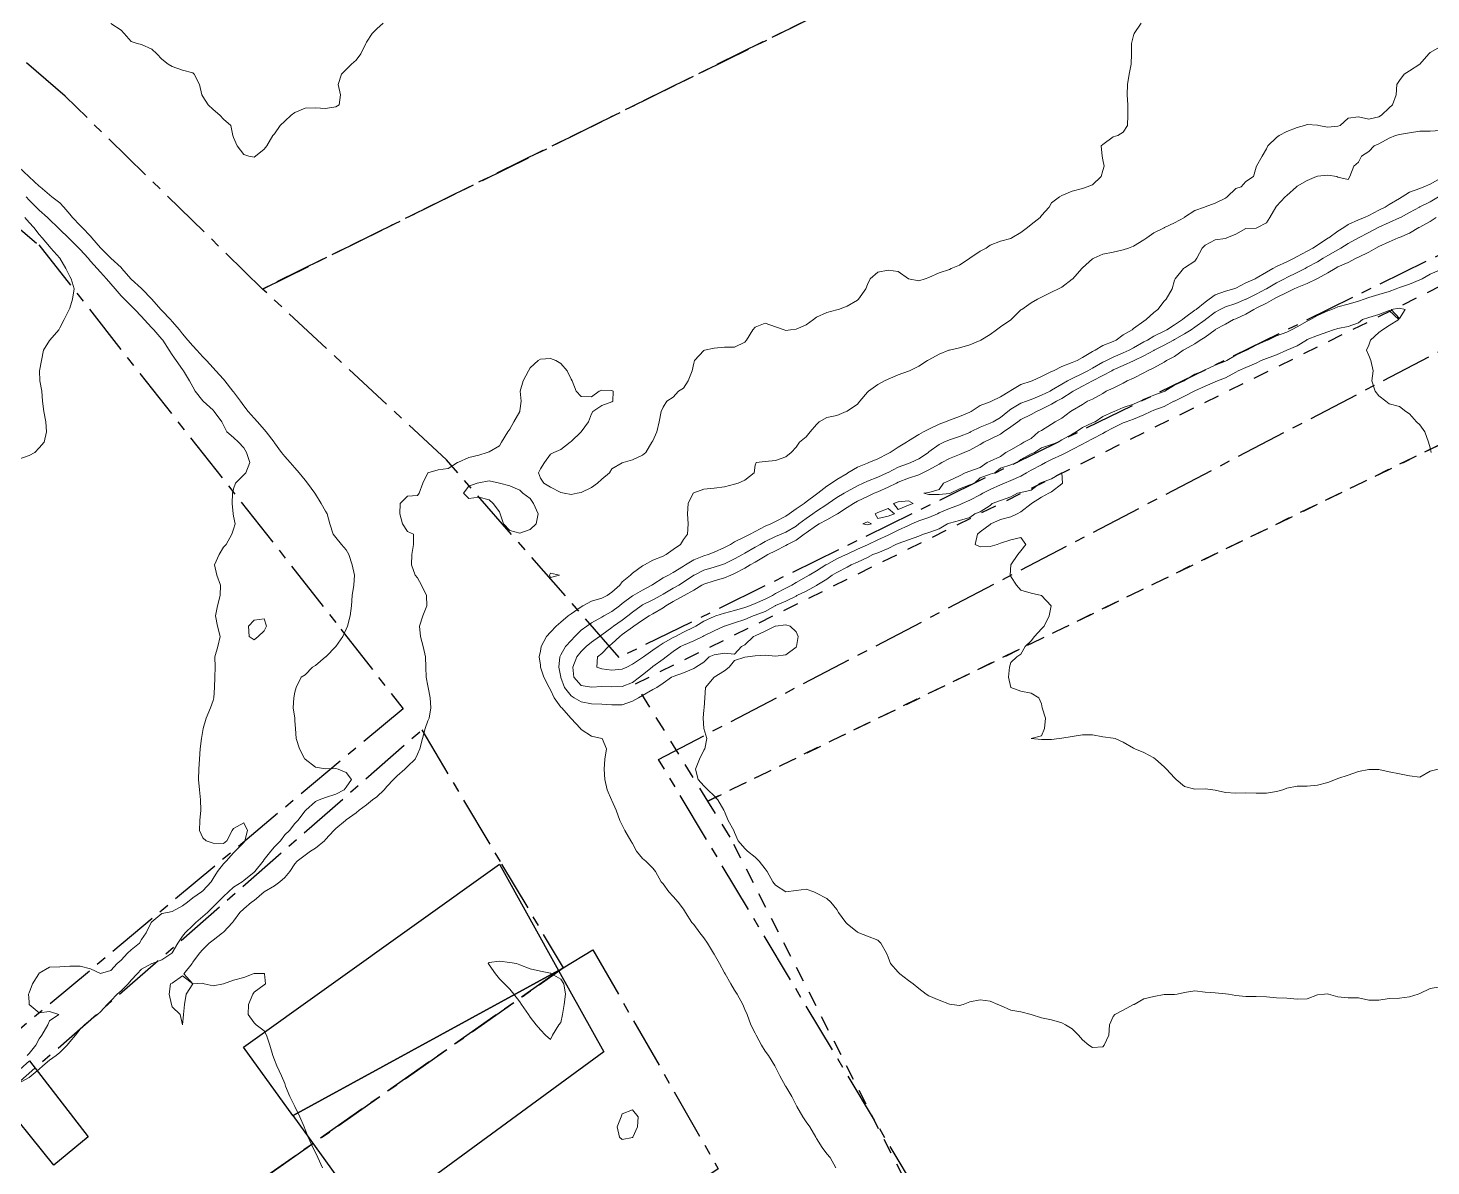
# Model space of a CAD drawing. Header units: centimetres. Extents: x 0 to 642158, y -847 to 649707.
# Drawn here: x 617276.2 to 617344.8, y 620589.3 to 620645 of the extents above; entities that cross this region are included whole.
import ezdxf

# ---------------------------------------------------------------- set-up
doc = ezdxf.new("R2010")
doc.units = ezdxf.units.CM
doc.header["$MEASUREMENT"] = 0
doc.linetypes.add('CENTERX2', pattern=[4, 2.5, -0.5, 0.5, -0.5])
doc.linetypes.add('JIS_02_0.7', pattern=[1.35, 0.75, -0.6])
doc.layers.add('SPW_batiments', color=7, linetype='Continuous')
doc.layers.add('SPW_parcellaire cadastral', color=7, linetype='CENTERX2', lineweight=25, true_color=0xff0542)
doc.layers.add('WAL_parcellaire agricole', color=7, linetype='JIS_02_0.7', lineweight=25)
doc.layers.add('WAL_topographie 0.5', color=253, linetype='Continuous', lineweight=20)

msp = doc.modelspace()

# ---------------------------------------------------------------- linework, layer by layer
at = {"layer": 'SPW_batiments'}
for points in [[(617289.148, 620591.819), (617286.728, 620595.161), (617299.248, 620604.104), (617302.142, 620598.904), (617289.156, 620591.808), (617289.148, 620591.819)], [(617304.352, 620594.932), (617292.949, 620586.568), (617289.156, 620591.808), (617302.142, 620598.904), (617304.352, 620594.932)], [(617279.137, 620590.761), (617277.454, 620589.378), (617274.554, 620592.977), (617276.27, 620594.495), (617279.137, 620590.761)]]:
    msp.add_lwpolyline(points, dxfattribs=at)
at = {"layer": 'SPW_parcellaire cadastral'}
for points in [[(617230.744, 620712.405), (617238.37, 620716.158), (617240.745, 620724.014), (617272.508, 620739.643), (617282.123, 620767.668), (617243.448, 620846.11), (617250.741, 620849.649), (617288.255, 620775.589), (617294.476, 620769.289), (617304.386, 620763.201), (617310.193, 620758.188), (617336.661, 620771.212), (617359.081, 620730.17), (617357.925, 620729.905), (617383.852, 620679.762), (617287.666, 620632.245), (617278.015, 620641.677), (617259.392, 620657.765), (617254.096, 620663.041), (617248.455, 620670.977), (617243.126, 620681.472), (617230.744, 620712.405)], [(617460.602, 620389.063), (617403.797, 620447.392), (617307.032, 620609.235), (617461.462, 620689.988)], [(617394.811, 620658.271), (617305.111, 620614.22), (617296.66, 620623.882), (617287.666, 620632.245), (617383.852, 620679.762), (617393.447, 620660.945), (617394.811, 620658.271)], [(617294.536, 620611.713), (617273.482, 620594.095), (617266.903, 620597.333), (617243.62, 620665.278), (617253.232, 620654.073), (617276.728, 620634.401), (617291.501, 620615.611), (617294.536, 620611.713)], [(617302.369, 620599.03), (617288.086, 620589.011), (617276.963, 620581.317), (617274.657, 620592.475), (617295.455, 620610.679), (617299.356, 620604.115), (617302.369, 620599.03)], [(617302.369, 620599.03), (617303.823, 620599.91), (617309.952, 620589.2), (617280.025, 620569.341), (617276.963, 620581.317), (617288.086, 620589.011), (617302.369, 620599.03)]]:
    msp.add_lwpolyline(points, dxfattribs=at)
at = {"layer": 'WAL_parcellaire agricole'}
for points in [[(617309.438, 620607.195), (617305.901, 620612.93), (617403.769, 620661.316), (617465.14, 620690.573), (617468.944, 620684.892), (617309.438, 620607.195)], [(617433.096, 620366.614), (617410.173, 620419.069), (617401.171, 620440.192), (617383.167, 620474.94), (617355.661, 620521.186), (617334.032, 620558.809), (617324.53, 620577.932), (617310.527, 620605.43), (617309.438, 620607.195), (617468.944, 620684.892)]]:
    msp.add_lwpolyline(points, dxfattribs=at)
at = {"layer": 'WAL_topographie 0.5'}
for points in [[(617280.25, 620645.229), (617280.75, 620644.904), (617280.904, 620644.75), (617281.25, 620644.353), (617281.542, 620644.25), (617281.75, 620644.205), (617282.25, 620643.981), (617282.495, 620643.75), (617282.75, 620643.49), (617283.058, 620643.25), (617283.25, 620643.135), (617283.75, 620642.957), (617284.25, 620642.815), (617284.327, 620642.75), (617284.576, 620642.25), (617284.693, 620641.75), (617284.75, 620641.67), (617285.012, 620641.25), (617285.25, 620641.029), (617285.574, 620640.75), (617285.75, 620640.553), (617286.12, 620640.25), (617286.22, 620639.75), (617286.25, 620639.659), (617286.423, 620639.25), (617286.75, 620638.825), (617287, 620638.75), (617287.25, 620638.69), (617287.318, 620638.75), (617287.75, 620639.078), (617287.878, 620639.25), (617288.17, 620639.75), (617288.25, 620639.842), (617288.522, 620640.25), (617288.75, 620640.463), (617289.074, 620640.75), (617289.25, 620640.878), (617289.75, 620641.091), (617290.25, 620641.111), (617290.75, 620641.073), (617291.25, 620641.159), (617291.41, 620641.25), (617291.481, 620641.75), (617291.361, 620642.25), (617291.519, 620642.75), (617291.75, 620642.981), (617292.009, 620643.25), (617292.25, 620643.436), (617292.479, 620643.75), (617292.712, 620644.25), (617292.75, 620644.315), (617293.026, 620644.75), (617293.25, 620644.97), (617293.561, 620645.25)], [(617330.631, 620645.25), (617330.287, 620644.75), (617330.25, 620644.639), (617330.158, 620644.25), (617330.158, 620643.75), (617330.141, 620643.25), (617330.036, 620642.75), (617329.955, 620642.25), (617329.946, 620641.75), (617329.974, 620641.25), (617329.981, 620640.75), (617329.953, 620640.25), (617329.75, 620639.925), (617329.481, 620639.75), (617329.25, 620639.689), (617328.75, 620639.32), (617328.669, 620639.25), (617328.719, 620638.75), (617328.75, 620638.558), (617328.809, 620638.25), (617328.75, 620638.039), (617328.677, 620637.75), (617328.25, 620637.334), (617327.99, 620637.25), (617327.75, 620637.166), (617327.25, 620637.033), (617326.75, 620636.823), (617326.639, 620636.75), (617326.25, 620636.458), (617326.122, 620636.25), (617325.75, 620635.836), (617325.685, 620635.75), (617325.25, 620635.393), (617325.064, 620635.25), (617324.75, 620635.002), (617324.306, 620634.75), (617324.25, 620634.72), (617323.75, 620634.578), (617323.25, 620634.382), (617323.054, 620634.25), (617322.75, 620634.101), (617322.25, 620633.75), (617322.25, 620633.75), (617321.75, 620633.409), (617321.341, 620633.25), (617321.25, 620633.206), (617320.75, 620633.042), (617320.25, 620632.812), (617320.066, 620632.75), (617319.75, 620632.652), (617319.25, 620632.75), (617319.25, 620632.75), (617318.75, 620633.097), (617318.25, 620633.164), (617317.75, 620633.071), (617317.375, 620632.75), (617317.25, 620632.469), (617317.158, 620632.25), (617316.801, 620631.75), (617316.75, 620631.697), (617316.25, 620631.411), (617315.822, 620631.25), (617315.75, 620631.231), (617315.25, 620631.103), (617314.75, 620630.866), (617314.599, 620630.75), (617314.25, 620630.489), (617313.75, 620630.287), (617313.477, 620630.25), (617313.25, 620630.208), (617313.164, 620630.25), (617312.75, 620630.388), (617312.25, 620630.567), (617311.75, 620630.377), (617311.642, 620630.25), (617311.336, 620629.75), (617311.25, 620629.65), (617310.75, 620629.407), (617310.25, 620629.404), (617309.75, 620629.347), (617309.272, 620629.25), (617309.25, 620629.243), (617308.794, 620628.75), (617308.75, 620628.61), (617308.68, 620628.25), (617308.47, 620627.75), (617308.25, 620627.396), (617308.006, 620627.25), (617307.75, 620626.961), (617307.442, 620626.75), (617307.25, 620626.472), (617307.163, 620626.25), (617307.063, 620625.75), (617306.942, 620625.25), (617306.75, 620624.815), (617306.706, 620624.75), (617306.4, 620624.25), (617306.25, 620624.118), (617305.75, 620623.882), (617305.296, 620623.75), (617305.25, 620623.74), (617304.75, 620623.45), (617304.625, 620623.25), (617304.25, 620622.937), (617304.05, 620622.75), (617303.75, 620622.532), (617303.25, 620622.296), (617303.05, 620622.25), (617302.75, 620622.195), (617302.417, 620622.25), (617302.25, 620622.295), (617301.75, 620622.555), (617301.417, 620622.75), (617301.25, 620622.985), (617301.158, 620623.25), (617301.25, 620623.454), (617301.46, 620623.75), (617301.75, 620624.159), (617301.917, 620624.25), (617302.25, 620624.398), (617302.702, 620624.75), (617302.75, 620624.779), (617303.25, 620625.25), (617303.25, 620625.25), (617303.606, 620625.75), (617303.75, 620626.132), (617303.819, 620626.25), (617304.25, 620626.548), (617304.75, 620626.719), (617304.795, 620626.75), (617304.815, 620627.25), (617304.75, 620627.281), (617304.25, 620627.289), (617304.125, 620627.25), (617303.75, 620626.962), (617303.25, 620626.991), (617303.008, 620627.25), (617302.804, 620627.75), (617302.75, 620627.833), (617302.561, 620628.25), (617302.25, 620628.604), (617302.014, 620628.75), (617301.75, 620628.841), (617301.25, 620628.819), (617301.146, 620628.75), (617300.75, 620628.382), (617300.675, 620628.25), (617300.403, 620627.75), (617300.267, 620627.25), (617300.317, 620626.75), (617300.25, 620626.292), (617300.244, 620626.25), (617299.954, 620625.75), (617299.75, 620625.391), (617299.658, 620625.25), (617299.358, 620624.75), (617299.25, 620624.571), (617298.75, 620624.278), (617298.643, 620624.25), (617298.25, 620624.113), (617297.75, 620624), (617297.25, 620623.781), (617297.197, 620623.75), (617296.75, 620623.467), (617296.25, 620623.395), (617295.75, 620623.25), (617295.75, 620623.25), (617295.5, 620622.75), (617295.329, 620622.25), (617295.25, 620622.143), (617294.75, 620622.107), (617294.393, 620621.75), (617294.386, 620621.25), (617294.515, 620620.75), (617294.75, 620620.386), (617295.05, 620620.25), (617295.044, 620619.75), (617294.97, 620619.25), (617294.954, 620618.75), (617295.135, 620618.25), (617295.25, 620618.113), (617295.44, 620617.75), (617295.691, 620617.25), (617295.697, 620616.75), (617295.5, 620616.25), (617295.333, 620615.75), (617295.384, 620615.25), (617295.519, 620614.75), (617295.63, 620614.25), (617295.647, 620613.75), (617295.671, 620613.25), (617295.75, 620612.837), (617295.769, 620612.75), (617295.868, 620612.25), (617295.897, 620611.75), (617295.808, 620611.25), (617295.75, 620611.114), (617295.614, 620610.75), (617295.481, 620610.25), (617295.365, 620609.75), (617295.25, 620609.495), (617295.137, 620609.25), (617294.75, 620608.881), (617294.621, 620608.75), (617294.25, 620608.429), (617294.076, 620608.25), (617293.75, 620607.906), (617293.612, 620607.75), (617293.25, 620607.403), (617293.039, 620607.25), (617292.75, 620607.016), (617292.388, 620606.75), (617292.25, 620606.614), (617291.75, 620606.273), (617291.715, 620606.25), (617291.25, 620605.858), (617291.148, 620605.75), (617290.75, 620605.307), (617290.69, 620605.25), (617290.25, 620604.888), (617290.014, 620604.75), (617289.75, 620604.55), (617289.354, 620604.25), (617289.25, 620604.121), (617288.994, 620603.75), (617288.75, 620603.456), (617288.517, 620603.25), (617288.25, 620603.045), (617287.75, 620602.75), (617287.75, 620602.75), (617287.25, 620602.326), (617287.121, 620602.25), (617286.75, 620601.915), (617286.562, 620601.75), (617286.25, 620601.325), (617286.192, 620601.25), (617285.75, 620600.786), (617285.703, 620600.75), (617285.25, 620600.39), (617285.05, 620600.25), (617284.75, 620599.93), (617284.588, 620599.75), (617284.25, 620599.308), (617284.224, 620599.25), (617283.817, 620598.75), (617284.25, 620598.25), (617284.75, 620598.281), (617284.812, 620598.25), (617285.25, 620598.155), (617285.75, 620598.25), (617285.75, 620598.25), (617286.25, 620598.434), (617286.75, 620598.559), (617287.214, 620598.75), (617287.25, 620598.762), (617287.75, 620598.763), (617287.77, 620598.75), (617287.803, 620598.25), (617287.75, 620598.204), (617287.25, 620597.85), (617287.185, 620597.75), (617286.975, 620597.25), (617286.964, 620596.75), (617287.25, 620596.35), (617287.361, 620596.25), (617287.75, 620595.959), (617287.859, 620595.75), (617288.021, 620595.25), (617288.17, 620594.75), (617288.25, 620594.528), (617288.369, 620594.25), (617288.6, 620593.75), (617288.75, 620593.375), (617288.796, 620593.25), (617289, 620592.75), (617289.25, 620592.25), (617289.25, 620592.25), (617289.488, 620591.75), (617289.7, 620591.25), (617289.75, 620591.125), (617289.9, 620590.75), (617290.131, 620590.25), (617290.25, 620590), (617290.369, 620589.75), (617290.6, 620589.25)], [(617345.25, 620644.096), (617344.75, 620643.811), (617344.692, 620643.75), (617344.25, 620643.25), (617344.25, 620643.25), (617343.75, 620642.914), (617343.487, 620642.75), (617343.25, 620642.452), (617343.131, 620642.25), (617343.098, 620641.75), (617342.914, 620641.25), (617342.75, 620641.114), (617342.381, 620640.75), (617342.25, 620640.667), (617341.75, 620640.546), (617341.25, 620640.675), (617340.75, 620640.597), (617340.352, 620640.25), (617340.25, 620640.211), (617339.75, 620640.163), (617339.294, 620640.25), (617339.25, 620640.267), (617338.75, 620640.287), (617338.619, 620640.25), (617338.25, 620640.15), (617337.75, 620639.948), (617337.375, 620639.75), (617337.25, 620639.656), (617336.817, 620639.25), (617336.75, 620639.107), (617336.542, 620638.75), (617336.26, 620638.25), (617336.25, 620638.208), (617336.119, 620637.75), (617335.75, 620637.508), (617335.511, 620637.25), (617335.25, 620637.157), (617334.836, 620636.75), (617334.75, 620636.69), (617334.25, 620636.448), (617333.75, 620636.267), (617333.715, 620636.25), (617333.25, 620636.078), (617332.75, 620635.755), (617332.743, 620635.75), (617332.25, 620635.49), (617331.765, 620635.25), (617331.75, 620635.243), (617331.25, 620634.996), (617330.902, 620634.75), (617330.75, 620634.644), (617330.25, 620634.344), (617330.008, 620634.25), (617329.75, 620634.165), (617329.25, 620634.051), (617328.75, 620633.949), (617328.309, 620633.75), (617328.25, 620633.719), (617327.75, 620633.286), (617327.717, 620633.25), (617327.28, 620632.75), (617327.25, 620632.719), (617326.75, 620632.335), (617326.586, 620632.25), (617326.25, 620632.091), (617325.75, 620631.853), (617325.551, 620631.75), (617325.25, 620631.569), (617324.786, 620631.25), (617324.75, 620631.221), (617324.265, 620630.75), (617324.25, 620630.737), (617323.75, 620630.393), (617323.56, 620630.25), (617323.25, 620630.018), (617322.785, 620629.75), (617322.75, 620629.731), (617322.25, 620629.517), (617321.75, 620629.375), (617321.25, 620629.26), (617321.222, 620629.25), (617320.75, 620629.053), (617320.25, 620628.788), (617320.186, 620628.75), (617319.75, 620628.477), (617319.293, 620628.25), (617319.25, 620628.226), (617318.75, 620628.052), (617318.25, 620627.834), (617318.077, 620627.75), (617317.75, 620627.568), (617317.298, 620627.25), (617317.25, 620627.198), (617316.871, 620626.75), (617316.75, 620626.61), (617316.25, 620626.267), (617316.208, 620626.25), (617315.75, 620626.057), (617315.25, 620625.958), (617314.88, 620625.75), (617314.75, 620625.62), (617314.444, 620625.25), (617314.25, 620625.013), (617313.922, 620624.75), (617313.75, 620624.506), (617313.52, 620624.25), (617313.25, 620624.032), (617312.75, 620623.861), (617312.25, 620623.806), (617311.806, 620623.75), (617311.75, 620623.625), (617311.706, 620623.25), (617311.25, 620622.89), (617310.917, 620622.75), (617310.75, 620622.697), (617310.25, 620622.573), (617309.75, 620622.507), (617309.25, 620622.45), (617308.75, 620622.274), (617308.719, 620622.25), (617308.485, 620621.75), (617308.445, 620621.25), (617308.473, 620620.75), (617308.443, 620620.25), (617308.25, 620619.994), (617308.109, 620619.75), (617307.75, 620619.499), (617307.401, 620619.25), (617307.25, 620619.177), (617306.75, 620618.983), (617306.345, 620618.75), (617306.25, 620618.695), (617305.75, 620618.35), (617305.652, 620618.25), (617305.25, 620617.916), (617305.129, 620617.75), (617304.75, 620617.416), (617304.515, 620617.25), (617304.25, 620617.123), (617303.75, 620616.971), (617303.333, 620616.75), (617303.25, 620616.704), (617302.75, 620616.351), (617302.613, 620616.25), (617302.25, 620615.939), (617302.024, 620615.75), (617301.75, 620615.458), (617301.55, 620615.25), (617301.283, 620614.75), (617301.25, 620614.528), (617301.195, 620614.25), (617301.25, 620613.847), (617301.258, 620613.75), (617301.412, 620613.25), (617301.676, 620612.75), (617301.75, 620612.63), (617301.918, 620612.25), (617302.25, 620611.796), (617302.293, 620611.75), (617302.742, 620611.25), (617302.75, 620611.238), (617303.218, 620610.75), (617303.25, 620610.703), (617303.75, 620610.37), (617304.25, 620610.26), (617304.271, 620610.25), (617304.483, 620609.75), (617304.409, 620609.25), (617304.37, 620608.75), (617304.409, 620608.25), (617304.516, 620607.75), (617304.735, 620607.25), (617304.75, 620607.224), (617304.949, 620606.75), (617305.143, 620606.25), (617305.25, 620606.019), (617305.387, 620605.75), (617305.67, 620605.25), (617305.75, 620605.113), (617305.945, 620604.75), (617306.25, 620604.392), (617306.41, 620604.25), (617306.75, 620603.919), (617306.873, 620603.75), (617307.161, 620603.25), (617307.25, 620603.138), (617307.528, 620602.75), (617307.75, 620602.532), (617307.994, 620602.25), (617308.25, 620601.91), (617308.344, 620601.75), (617308.66, 620601.25), (617308.75, 620601.152), (617309.043, 620600.75), (617309.25, 620600.507), (617309.418, 620600.25), (617309.721, 620599.75), (617309.75, 620599.704), (617310.001, 620599.25), (617310.25, 620598.797), (617310.28, 620598.75), (617310.562, 620598.25), (617310.75, 620597.943), (617310.872, 620597.75), (617311.143, 620597.25), (617311.25, 620597.003), (617311.356, 620596.75), (617311.545, 620596.25), (617311.75, 620595.838), (617311.802, 620595.75), (617312.06, 620595.25), (617312.25, 620594.96), (617312.398, 620594.75), (617312.713, 620594.25), (617312.75, 620594.184), (617312.965, 620593.75), (617313.232, 620593.25), (617313.25, 620593.224), (617313.541, 620592.75), (617313.75, 620592.325), (617313.794, 620592.25), (617314.084, 620591.75), (617314.25, 620591.498), (617314.425, 620591.25), (617314.714, 620590.75), (617314.75, 620590.683), (617315.023, 620590.25), (617315.25, 620589.94), (617315.424, 620589.75), (617315.698, 620589.25)], [(617345.25, 620639.998), (617344.75, 620639.965), (617344.25, 620639.964), (617343.75, 620639.884), (617343.25, 620639.81), (617343.06, 620639.75), (617342.75, 620639.622), (617342.25, 620639.352), (617342.017, 620639.25), (617341.75, 620638.968), (617341.393, 620638.75), (617341.25, 620638.444), (617341.031, 620638.25), (617340.835, 620637.75), (617340.75, 620637.602), (617340.25, 620637.717), (617340.191, 620637.75), (617339.75, 620637.819), (617339.25, 620637.764), (617339.207, 620637.75), (617338.75, 620637.552), (617338.25, 620637.275), (617338.217, 620637.25), (617337.75, 620636.812), (617337.67, 620636.75), (617337.25, 620636.294), (617337.205, 620636.25), (617336.912, 620635.75), (617336.75, 620635.483), (617336.315, 620635.25), (617336.25, 620635.214), (617335.75, 620635.201), (617335.25, 620634.926), (617334.818, 620634.75), (617334.75, 620634.723), (617334.25, 620634.652), (617333.75, 620634.386), (617333.614, 620634.25), (617333.343, 620633.75), (617333.25, 620633.615), (617332.75, 620633.288), (617332.69, 620633.25), (617332.283, 620632.75), (617332.25, 620632.682), (617332.14, 620632.25), (617331.844, 620631.75), (617331.75, 620631.65), (617331.436, 620631.25), (617331.25, 620631.091), (617330.868, 620630.75), (617330.75, 620630.677), (617330.25, 620630.31), (617330.179, 620630.25), (617329.75, 620630.007), (617329.398, 620629.75), (617329.25, 620629.685), (617328.75, 620629.489), (617328.376, 620629.25), (617328.25, 620629.187), (617327.75, 620628.894), (617327.496, 620628.75), (617327.25, 620628.647), (617326.75, 620628.456), (617326.333, 620628.25), (617326.25, 620628.21), (617325.75, 620627.964), (617325.291, 620627.75), (617325.25, 620627.735), (617324.75, 620627.572), (617324.25, 620627.286), (617324.201, 620627.25), (617323.75, 620626.97), (617323.316, 620626.75), (617323.25, 620626.718), (617322.75, 620626.549), (617322.31, 620626.25), (617322.25, 620626.218), (617321.75, 620626.005), (617321.25, 620625.835), (617321.063, 620625.75), (617320.75, 620625.629), (617320.25, 620625.391), (617319.985, 620625.25), (617319.75, 620625.122), (617319.25, 620624.816), (617319.158, 620624.75), (617318.75, 620624.515), (617318.357, 620624.25), (617318.25, 620624.195), (617317.75, 620623.94), (617317.317, 620623.75), (617317.25, 620623.726), (617316.75, 620623.528), (617316.292, 620623.25), (617316.25, 620623.225), (617315.75, 620622.921), (617315.493, 620622.75), (617315.25, 620622.603), (617314.81, 620622.25), (617314.75, 620622.206), (617314.25, 620621.826), (617314.144, 620621.75), (617313.75, 620621.491), (617313.417, 620621.25), (617313.25, 620621.14), (617312.75, 620620.866), (617312.517, 620620.75), (617312.25, 620620.635), (617311.75, 620620.38), (617311.507, 620620.25), (617311.25, 620620.125), (617310.75, 620619.878), (617310.542, 620619.75), (617310.25, 620619.601), (617309.75, 620619.364), (617309.459, 620619.25), (617309.25, 620619.187), (617308.75, 620618.989), (617308.351, 620618.75), (617308.25, 620618.689), (617307.75, 620618.376), (617307.51, 620618.25), (617307.25, 620618.116), (617306.75, 620617.785), (617306.701, 620617.75), (617306.25, 620617.505), (617305.788, 620617.25), (617305.75, 620617.229), (617305.25, 620616.854), (617305.117, 620616.75), (617304.75, 620616.469), (617304.347, 620616.25), (617304.25, 620616.191), (617303.75, 620615.911), (617303.519, 620615.75), (617303.25, 620615.551), (617302.941, 620615.25), (617302.75, 620615.057), (617302.478, 620614.75), (617302.25, 620614.351), (617302.204, 620614.25), (617302.156, 620613.75), (617302.244, 620613.25), (617302.25, 620613.235), (617302.429, 620612.75), (617302.75, 620612.339), (617302.903, 620612.25), (617303.25, 620612.052), (617303.75, 620611.958), (617304.25, 620611.93), (617304.75, 620611.902), (617305.25, 620611.909), (617305.75, 620612.075), (617306.048, 620612.25), (617306.25, 620612.367), (617306.75, 620612.647), (617306.944, 620612.75), (617307.25, 620612.967), (617307.666, 620613.25), (617307.75, 620613.291), (617308.25, 620613.469), (617308.75, 620613.684), (617308.845, 620613.75), (617309.25, 620613.988), (617309.508, 620614.25), (617309.75, 620614.342), (617310.25, 620614.431), (617310.75, 620614.389), (617311.092, 620614.75), (617311.25, 620614.83), (617311.674, 620615.25), (617311.75, 620615.283), (617312.25, 620615.505), (617312.731, 620615.75), (617312.75, 620615.757), (617313.25, 620615.819), (617313.467, 620615.75), (617313.75, 620615.467), (617313.858, 620615.25), (617313.771, 620614.75), (617313.75, 620614.726), (617313.25, 620614.342), (617312.75, 620614.291), (617312.25, 620614.335), (617311.75, 620614.307), (617311.375, 620614.25), (617311.25, 620614.227), (617310.75, 620614.067), (617310.485, 620613.75), (617310.25, 620613.57), (617309.75, 620613.25), (617309.75, 620613.25), (617309.318, 620612.75), (617309.292, 620612.25), (617309.265, 620611.75), (617309.25, 620611.65), (617309.203, 620611.25), (617309.25, 620610.75), (617309.25, 620610.75), (617309.393, 620610.25), (617309.286, 620609.75), (617309.25, 620609.687), (617309.038, 620609.25), (617308.843, 620608.75), (617308.969, 620608.25), (617309.25, 620607.943), (617309.431, 620607.75), (617309.75, 620607.45), (617309.935, 620607.25), (617310.222, 620606.75), (617310.25, 620606.692), (617310.433, 620606.25), (617310.707, 620605.75), (617310.75, 620605.662), (617310.927, 620605.25), (617311.25, 620604.88), (617311.38, 620604.75), (617311.75, 620604.45), (617311.95, 620604.25), (617312.25, 620603.88), (617312.336, 620603.75), (617312.621, 620603.25), (617312.75, 620603.081), (617313.25, 620602.762), (617313.75, 620602.827), (617314.25, 620602.885), (617314.618, 620602.75), (617314.75, 620602.689), (617315.25, 620602.422), (617315.45, 620602.25), (617315.75, 620601.893), (617315.831, 620601.75), (617316.192, 620601.25), (617316.25, 620601.182), (617316.75, 620600.775), (617316.821, 620600.75), (617317.25, 620600.592), (617317.75, 620600.391), (617317.903, 620600.25), (617318.179, 620599.75), (617318.25, 620599.558), (617318.368, 620599.25), (617318.75, 620598.817), (617318.819, 620598.75), (617319.25, 620598.412), (617319.472, 620598.25), (617319.75, 620598.029), (617320.115, 620597.75), (617320.25, 620597.662), (617320.75, 620597.457), (617321.25, 620597.267), (617321.375, 620597.25), (617321.75, 620597.19), (617321.917, 620597.25), (617322.25, 620597.381), (617322.75, 620597.474), (617323.25, 620597.399), (617323.617, 620597.25), (617323.75, 620597.196), (617324.25, 620596.958), (617324.75, 620596.889), (617325.25, 620596.75), (617325.25, 620596.75), (617325.75, 620596.59), (617326.25, 620596.486), (617326.75, 620596.347), (617326.931, 620596.25), (617327.25, 620596.045), (617327.556, 620595.75), (617327.75, 620595.511), (617328.069, 620595.25), (617328.25, 620595.132), (617328.75, 620595.172), (617328.818, 620595.25), (617329.039, 620595.75), (617329.074, 620596.25), (617329.25, 620596.65), (617329.344, 620596.75), (617329.75, 620596.96), (617330.25, 620597.236), (617330.281, 620597.25), (617330.75, 620597.518), (617331.25, 620597.641), (617331.75, 620597.724), (617332.25, 620597.727), (617332.393, 620597.75), (617332.75, 620597.828), (617333.25, 620597.906), (617333.75, 620597.838), (617334.25, 620597.816), (617334.75, 620597.771), (617334.893, 620597.75), (617335.25, 620597.69), (617335.75, 620597.632), (617336.25, 620597.632), (617336.75, 620597.616), (617337.25, 620597.576), (617337.75, 620597.556), (617338.25, 620597.511), (617338.75, 620597.513), (617339.25, 620597.72), (617339.583, 620597.75), (617339.75, 620597.758), (617339.788, 620597.75), (617340.25, 620597.617), (617340.75, 620597.575), (617341.25, 620597.566), (617341.75, 620597.461), (617342.25, 620597.447), (617342.75, 620597.54), (617343.25, 620597.557), (617343.75, 620597.61), (617344.171, 620597.75), (617344.25, 620597.787), (617344.75, 620598.02), (617345.25, 620598.107)], [(617275.75, 620638.207), (617276.237, 620637.75), (617276.25, 620637.738), (617276.75, 620637.284), (617276.787, 620637.25), (617277.25, 620636.848), (617277.362, 620636.75), (617277.75, 620636.454), (617277.947, 620636.25), (617278.25, 620635.899), (617278.368, 620635.75), (617278.75, 620635.356), (617278.849, 620635.25), (617279.25, 620634.833), (617279.326, 620634.75), (617279.75, 620634.267), (617279.765, 620634.25), (617280.25, 620633.754), (617280.255, 620633.75), (617280.75, 620633.291), (617280.794, 620633.25), (617281.23, 620632.75), (617281.25, 620632.728), (617281.75, 620632.264), (617281.764, 620632.25), (617282.25, 620631.755), (617282.254, 620631.75), (617282.7, 620631.25), (617282.75, 620631.197), (617283.166, 620630.75), (617283.25, 620630.659), (617283.602, 620630.25), (617283.75, 620630.058), (617284.007, 620629.75), (617284.25, 620629.461), (617284.449, 620629.25), (617284.75, 620628.93), (617284.928, 620628.75), (617285.25, 620628.395), (617285.39, 620628.25), (617285.75, 620627.839), (617285.826, 620627.75), (617286.222, 620627.25), (617286.25, 620627.215), (617286.592, 620626.75), (617286.75, 620626.53), (617286.971, 620626.25), (617287.25, 620625.933), (617287.427, 620625.75), (617287.75, 620625.369), (617287.849, 620625.25), (617288.227, 620624.75), (617288.25, 620624.719), (617288.593, 620624.25), (617288.75, 620624.059), (617289.013, 620623.75), (617289.25, 620623.502), (617289.463, 620623.25), (617289.75, 620622.895), (617289.864, 620622.75), (617290.224, 620622.25), (617290.25, 620622.209), (617290.534, 620621.75), (617290.75, 620621.384), (617290.826, 620621.25), (617290.961, 620620.75), (617291.115, 620620.25), (617291.25, 620620.088), (617291.524, 620619.75), (617291.75, 620619.485), (617291.882, 620619.25), (617292.047, 620618.75), (617292.156, 620618.25), (617292.136, 620617.75), (617292.049, 620617.25), (617292.015, 620616.75), (617291.954, 620616.25), (617291.819, 620615.75), (617291.75, 620615.605), (617291.59, 620615.25), (617291.25, 620614.76), (617291.242, 620614.75), (617290.754, 620614.25), (617290.75, 620614.246), (617290.25, 620613.825), (617290.111, 620613.75), (617289.75, 620613.373), (617289.557, 620613.25), (617289.309, 620612.75), (617289.25, 620612.519), (617289.194, 620612.25), (617289.172, 620611.75), (617289.242, 620611.25), (617289.25, 620611.125), (617289.277, 620610.75), (617289.318, 620610.25), (617289.468, 620609.75), (617289.741, 620609.25), (617289.75, 620609.241), (617290.25, 620608.861), (617290.75, 620608.767), (617291.25, 620608.788), (617291.368, 620608.75), (617291.75, 620608.594), (617292.008, 620608.25), (617291.75, 620607.869), (617291.656, 620607.75), (617291.25, 620607.532), (617290.75, 620607.376), (617290.431, 620607.25), (617290.25, 620607.181), (617289.781, 620606.75), (617289.75, 620606.71), (617289.396, 620606.25), (617289.25, 620606.105), (617288.982, 620605.75), (617288.75, 620605.535), (617288.543, 620605.25), (617288.25, 620604.958), (617288.079, 620604.75), (617287.75, 620604.329), (617287.695, 620604.25), (617287.292, 620603.75), (617287.25, 620603.713), (617286.75, 620603.311), (617286.665, 620603.25), (617286.25, 620602.976), (617286.001, 620602.75), (617285.75, 620602.519), (617285.487, 620602.25), (617285.25, 620602.016), (617284.968, 620601.75), (617284.75, 620601.55), (617284.41, 620601.25), (617284.25, 620601.111), (617283.877, 620600.75), (617283.75, 620600.589), (617283.527, 620600.25), (617283.25, 620599.775), (617283.226, 620599.75), (617282.75, 620599.433), (617282.268, 620599.25), (617282.25, 620599.243), (617281.75, 620598.966), (617281.531, 620598.75), (617281.25, 620598.435), (617281.091, 620598.25), (617280.75, 620597.904), (617280.564, 620597.75), (617280.25, 620597.422), (617280.068, 620597.25), (617279.75, 620596.892), (617279.598, 620596.75), (617279.25, 620596.485), (617278.969, 620596.25), (617278.75, 620596.033), (617278.52, 620595.75), (617278.25, 620595.412), (617278.107, 620595.25), (617277.75, 620594.889), (617277.579, 620594.75), (617277.25, 620594.521), (617276.929, 620594.25), (617276.75, 620594.087), (617276.351, 620593.75), (617276.25, 620593.679), (617275.75, 620593.395)], [(617345.25, 620637.651), (617344.75, 620637.38), (617344.455, 620637.25), (617344.25, 620637.169), (617343.75, 620636.977), (617343.394, 620636.75), (617343.25, 620636.668), (617342.75, 620636.371), (617342.549, 620636.25), (617342.25, 620636.104), (617341.75, 620635.844), (617341.538, 620635.75), (617341.25, 620635.632), (617340.75, 620635.395), (617340.539, 620635.25), (617340.25, 620635.071), (617339.795, 620634.75), (617339.75, 620634.724), (617339.25, 620634.396), (617339.026, 620634.25), (617338.75, 620634.101), (617338.25, 620633.835), (617338.101, 620633.75), (617337.75, 620633.582), (617337.25, 620633.351), (617337.067, 620633.25), (617336.75, 620633.073), (617336.25, 620632.774), (617336.204, 620632.75), (617335.75, 620632.542), (617335.25, 620632.285), (617335.164, 620632.25), (617334.75, 620632.133), (617334.25, 620631.96), (617333.951, 620631.75), (617333.75, 620631.606), (617333.308, 620631.25), (617333.25, 620631.205), (617332.75, 620630.835), (617332.644, 620630.75), (617332.25, 620630.498), (617331.88, 620630.25), (617331.75, 620630.181), (617331.25, 620629.934), (617330.93, 620629.75), (617330.75, 620629.656), (617330.25, 620629.373), (617330.033, 620629.25), (617329.75, 620629.118), (617329.25, 620628.911), (617328.925, 620628.75), (617328.75, 620628.663), (617328.25, 620628.379), (617328.021, 620628.25), (617327.75, 620628.116), (617327.25, 620627.871), (617327.03, 620627.75), (617326.75, 620627.589), (617326.25, 620627.291), (617326.173, 620627.25), (617325.75, 620627.056), (617325.25, 620626.84), (617325.012, 620626.75), (617324.75, 620626.654), (617324.25, 620626.368), (617324.102, 620626.25), (617323.75, 620625.951), (617323.382, 620625.75), (617323.25, 620625.687), (617322.75, 620625.491), (617322.282, 620625.25), (617322.25, 620625.233), (617321.75, 620625.032), (617321.25, 620624.872), (617320.982, 620624.75), (617320.75, 620624.635), (617320.25, 620624.273), (617320.221, 620624.25), (617319.75, 620623.937), (617319.365, 620623.75), (617319.25, 620623.708), (617318.75, 620623.525), (617318.25, 620623.271), (617318.207, 620623.25), (617317.75, 620623.047), (617317.25, 620622.852), (617317.041, 620622.75), (617316.75, 620622.616), (617316.25, 620622.337), (617316.099, 620622.25), (617315.75, 620622.042), (617315.32, 620621.75), (617315.25, 620621.707), (617314.75, 620621.378), (617314.575, 620621.25), (617314.25, 620621.021), (617313.889, 620620.75), (617313.75, 620620.647), (617313.25, 620620.356), (617313.022, 620620.25), (617312.75, 620620.13), (617312.25, 620619.887), (617312.005, 620619.75), (617311.75, 620619.608), (617311.25, 620619.318), (617311.128, 620619.25), (617310.75, 620619.046), (617310.25, 620618.801), (617310.109, 620618.75), (617309.75, 620618.638), (617309.25, 620618.488), (617308.772, 620618.25), (617308.75, 620618.239), (617308.25, 620617.904), (617308.015, 620617.75), (617307.75, 620617.602), (617307.25, 620617.32), (617307.138, 620617.25), (617306.75, 620617.04), (617306.25, 620616.788), (617306.187, 620616.75), (617305.75, 620616.436), (617305.525, 620616.25), (617305.25, 620616.052), (617304.833, 620615.75), (617304.75, 620615.688), (617304.25, 620615.324), (617304.147, 620615.25), (617303.75, 620614.967), (617303.489, 620614.75), (617303.25, 620614.504), (617303.041, 620614.25), (617302.846, 620613.75), (617302.885, 620613.25), (617303.25, 620612.841), (617303.75, 620612.77), (617304.25, 620612.792), (617304.75, 620612.788), (617305.25, 620612.801), (617305.75, 620612.993), (617306.09, 620613.25), (617306.25, 620613.371), (617306.712, 620613.75), (617306.75, 620613.778), (617307.25, 620614.134), (617307.4, 620614.25), (617307.75, 620614.512), (617308.102, 620614.75), (617308.25, 620614.827), (617308.75, 620615.039), (617309.189, 620615.25), (617309.25, 620615.279), (617309.75, 620615.52), (617310.234, 620615.75), (617310.25, 620615.756), (617310.75, 620615.912), (617311.25, 620616.083), (617311.652, 620616.25), (617311.75, 620616.284), (617312.25, 620616.476), (617312.732, 620616.75), (617312.75, 620616.759), (617313.25, 620616.979), (617313.75, 620617.226), (617313.794, 620617.25), (617314.25, 620617.457), (617314.75, 620617.74), (617314.765, 620617.75), (617315.25, 620618.056), (617315.524, 620618.25), (617315.75, 620618.384), (617316.25, 620618.638), (617316.451, 620618.75), (617316.75, 620618.88), (617317.25, 620619.111), (617317.513, 620619.25), (617317.75, 620619.344), (617318.25, 620619.553), (617318.629, 620619.75), (617318.75, 620619.799), (617319.25, 620619.977), (617319.75, 620620.158), (617319.984, 620620.25), (617320.25, 620620.327), (617320.75, 620620.511), (617321.153, 620620.75), (617321.25, 620620.791), (617321.75, 620620.917), (617322.25, 620621.064), (617322.492, 620621.25), (617322.75, 620621.351), (617323.25, 620621.662), (617323.335, 620621.75), (617323.75, 620621.896), (617324.25, 620622.076), (617324.587, 620622.25), (617324.75, 620622.289), (617325.25, 620622.399), (617325.689, 620622.75), (617325.75, 620622.775), (617326.25, 620622.955), (617326.75, 620623.25), (617326.75, 620623.25), (617326.75, 620623.25), (617326.778, 620622.75), (617326.75, 620622.713), (617326.25, 620622.329), (617326.109, 620622.25), (617325.75, 620622.061), (617325.261, 620621.75), (617325.25, 620621.741), (617324.75, 620621.35), (617324.568, 620621.25), (617324.25, 620621.093), (617323.75, 620620.968), (617323.269, 620620.75), (617323.25, 620620.732), (617322.75, 620620.36), (617322.63, 620620.25), (617322.508, 620619.75), (617322.75, 620619.64), (617323.25, 620619.642), (617323.583, 620619.75), (617323.75, 620619.804), (617324.25, 620619.969), (617324.75, 620620.083), (617324.992, 620619.75), (617324.75, 620619.442), (617324.598, 620619.25), (617324.25, 620618.75), (617324.25, 620618.75), (617324.225, 620618.25), (617324.25, 620618.179), (617324.536, 620617.75), (617324.75, 620617.513), (617325.25, 620617.369), (617325.75, 620617.25), (617325.75, 620617.25), (617326.226, 620616.75), (617326.125, 620616.25), (617325.879, 620615.75), (617325.75, 620615.621), (617325.412, 620615.25), (617325.25, 620615.038), (617324.962, 620614.75), (617324.75, 620614.383), (617324.55, 620614.25), (617324.25, 620613.977), (617324.182, 620613.75), (617324.139, 620613.25), (617324.25, 620612.75), (617324.25, 620612.75), (617324.75, 620612.57), (617325.25, 620612.475), (617325.625, 620612.25), (617325.75, 620611.95), (617325.792, 620611.75), (617325.945, 620611.25), (617325.906, 620610.75), (617325.75, 620610.393), (617325.25, 620610.25), (617325.75, 620610.206), (617326.25, 620610.214), (617326.625, 620610.25), (617326.75, 620610.266), (617327.25, 620610.354), (617327.75, 620610.437), (617328.25, 620610.434), (617328.75, 620610.333), (617329.25, 620610.275), (617329.35, 620610.25), (617329.75, 620610.083), (617330.25, 620609.788), (617330.309, 620609.75), (617330.75, 620609.567), (617331.25, 620609.307), (617331.333, 620609.25), (617331.75, 620608.865), (617331.865, 620608.75), (617332.25, 620608.333), (617332.333, 620608.25), (617332.75, 620607.905), (617333.25, 620607.781), (617333.75, 620607.788), (617334.125, 620607.75), (617334.25, 620607.736), (617334.75, 620607.614), (617335.25, 620607.576), (617335.75, 620607.594), (617336.25, 620607.583), (617336.75, 620607.583), (617337.25, 620607.657), (617337.558, 620607.75), (617337.75, 620607.818), (617338.25, 620607.917), (617338.75, 620607.93), (617339.25, 620607.971), (617339.75, 620608.103), (617340.125, 620608.25), (617340.25, 620608.306), (617340.75, 620608.468), (617341.25, 620608.637), (617341.75, 620608.732), (617342.25, 620608.733), (617342.75, 620608.621), (617343.25, 620608.521), (617343.75, 620608.423), (617344.25, 620608.368), (617344.75, 620608.655), (617345.15, 620608.75)], [(617276.11, 620636.75), (617276.25, 620636.598), (617276.597, 620636.25), (617276.75, 620636.095), (617277.148, 620635.75), (617277.25, 620635.65), (617277.664, 620635.25), (617277.75, 620635.164), (617278.186, 620634.75), (617278.25, 620634.688), (617278.68, 620634.25), (617278.75, 620634.174), (617279.133, 620633.75), (617279.25, 620633.614), (617279.58, 620633.25), (617279.75, 620633.061), (617280.031, 620632.75), (617280.25, 620632.503), (617280.462, 620632.25), (617280.75, 620631.915), (617280.915, 620631.75), (617281.25, 620631.414), (617281.424, 620631.25), (617281.75, 620630.893), (617281.876, 620630.75), (617282.25, 620630.343), (617282.344, 620630.25), (617282.75, 620629.796), (617282.787, 620629.75), (617283.105, 620629.25), (617283.25, 620629.029), (617283.438, 620628.75), (617283.75, 620628.306), (617283.794, 620628.25), (617284.088, 620627.75), (617284.25, 620627.466), (617284.379, 620627.25), (617284.75, 620626.769), (617284.765, 620626.75), (617285.25, 620626.31), (617285.306, 620626.25), (617285.68, 620625.75), (617285.75, 620625.589), (617285.928, 620625.25), (617286.25, 620624.98), (617286.484, 620624.75), (617286.75, 620624.471), (617286.883, 620624.25), (617287.047, 620623.75), (617286.848, 620623.25), (617286.75, 620623.16), (617286.346, 620622.75), (617286.25, 620622.467), (617286.192, 620622.25), (617286.175, 620621.75), (617286.236, 620621.25), (617286.25, 620621.125), (617286.329, 620620.75), (617286.25, 620620.5), (617286.159, 620620.25), (617285.888, 620619.75), (617285.75, 620619.617), (617285.538, 620619.25), (617285.325, 620618.75), (617285.439, 620618.25), (617285.61, 620617.75), (617285.599, 620617.25), (617285.463, 620616.75), (617285.365, 620616.25), (617285.458, 620615.75), (617285.597, 620615.25), (617285.483, 620614.75), (617285.333, 620614.25), (617285.35, 620613.75), (617285.34, 620613.25), (617285.323, 620612.75), (617285.286, 620612.25), (617285.25, 620612.11), (617285.12, 620611.75), (617284.903, 620611.25), (617284.768, 620610.75), (617284.75, 620610.645), (617284.682, 620610.25), (617284.624, 620609.75), (617284.589, 620609.25), (617284.548, 620608.75), (617284.536, 620608.25), (617284.583, 620607.75), (617284.641, 620607.25), (617284.652, 620606.75), (617284.595, 620606.25), (617284.583, 620605.75), (617284.75, 620605.39), (617284.902, 620605.25), (617285.25, 620605.136), (617285.75, 620605.118), (617285.925, 620605.25), (617286.186, 620605.75), (617286.25, 620605.845), (617286.75, 620606.131), (617286.927, 620605.75), (617286.803, 620605.25), (617286.75, 620605.166), (617286.326, 620604.75), (617286.25, 620604.656), (617285.894, 620604.25), (617285.75, 620604.123), (617285.467, 620603.75), (617285.25, 620603.404), (617285.148, 620603.25), (617284.75, 620602.796), (617284.68, 620602.75), (617284.25, 620602.459), (617284.003, 620602.25), (617283.75, 620602.066), (617283.25, 620601.79), (617283.016, 620601.75), (617282.75, 620601.693), (617282.25, 620601.29), (617282.229, 620601.25), (617281.973, 620600.75), (617281.75, 620600.423), (617281.644, 620600.25), (617281.25, 620599.913), (617281.068, 620599.75), (617280.75, 620599.419), (617280.566, 620599.25), (617280.25, 620598.901), (617279.75, 620598.764), (617279.25, 620598.991), (617278.75, 620599.126), (617278.25, 620599.116), (617277.75, 620599.085), (617277.25, 620599.065), (617276.75, 620598.781), (617276.729, 620598.75), (617276.417, 620598.25), (617276.25, 620597.818), (617276.23, 620597.75), (617276.25, 620597.375), (617276.26, 620597.25), (617276.75, 620596.836), (617277.25, 620596.897), (617277.7, 620596.75), (617277.25, 620596.44), (617277.161, 620596.25), (617276.873, 620595.75), (617276.75, 620595.555), (617276.582, 620595.25), (617276.25, 620594.848), (617276.157, 620594.75)], [(617345.161, 620636.75), (617344.75, 620636.517), (617344.25, 620636.261), (617344.229, 620636.25), (617343.75, 620635.991), (617343.3, 620635.75), (617343.25, 620635.724), (617342.75, 620635.494), (617342.25, 620635.267), (617342.218, 620635.25), (617341.75, 620635.003), (617341.252, 620634.75), (617341.25, 620634.749), (617340.75, 620634.464), (617340.396, 620634.25), (617340.25, 620634.164), (617339.75, 620633.881), (617339.532, 620633.75), (617339.25, 620633.582), (617338.75, 620633.308), (617338.643, 620633.25), (617338.25, 620633.05), (617337.75, 620632.808), (617337.638, 620632.75), (617337.25, 620632.55), (617336.75, 620632.255), (617336.742, 620632.25), (617336.25, 620631.998), (617335.766, 620631.75), (617335.75, 620631.742), (617335.25, 620631.542), (617334.75, 620631.38), (617334.489, 620631.25), (617334.25, 620631.112), (617333.773, 620630.75), (617333.75, 620630.734), (617333.25, 620630.376), (617333.066, 620630.25), (617332.75, 620630.057), (617332.25, 620629.77), (617332.214, 620629.75), (617331.75, 620629.49), (617331.267, 620629.25), (617331.25, 620629.241), (617330.75, 620628.971), (617330.289, 620628.75), (617330.25, 620628.731), (617329.75, 620628.5), (617329.25, 620628.283), (617329.186, 620628.25), (617328.75, 620628.008), (617328.25, 620627.755), (617328.239, 620627.75), (617327.75, 620627.495), (617327.305, 620627.25), (617327.25, 620627.215), (617326.75, 620626.894), (617326.481, 620626.75), (617326.25, 620626.616), (617325.75, 620626.363), (617325.516, 620626.25), (617325.25, 620626.099), (617324.75, 620625.865), (617324.588, 620625.75), (617324.25, 620625.505), (617323.9, 620625.25), (617323.75, 620625.147), (617323.25, 620624.9), (617322.938, 620624.75), (617322.75, 620624.644), (617322.25, 620624.367), (617321.967, 620624.25), (617321.75, 620624.154), (617321.25, 620623.95), (617320.886, 620623.75), (617320.75, 620623.679), (617320.25, 620623.392), (617319.952, 620623.25), (617319.75, 620623.16), (617319.25, 620622.987), (617318.75, 620622.79), (617318.666, 620622.75), (617318.25, 620622.552), (617317.75, 620622.326), (617317.569, 620622.25), (617317.25, 620622.101), (617316.75, 620621.858), (617316.559, 620621.75), (617316.25, 620621.553), (617315.778, 620621.25), (617315.75, 620621.231), (617315.25, 620620.957), (617314.889, 620620.75), (617314.75, 620620.668), (617314.25, 620620.32), (617314.156, 620620.25), (617313.75, 620619.959), (617313.334, 620619.75), (617313.25, 620619.701), (617312.75, 620619.435), (617312.377, 620619.25), (617312.25, 620619.176), (617311.75, 620618.886), (617311.515, 620618.75), (617311.25, 620618.59), (617310.75, 620618.324), (617310.57, 620618.25), (617310.25, 620618.116), (617309.75, 620617.974), (617309.25, 620617.806), (617309.142, 620617.75), (617308.75, 620617.518), (617308.274, 620617.25), (617308.25, 620617.236), (617307.75, 620616.965), (617307.38, 620616.75), (617307.25, 620616.65), (617306.75, 620616.358), (617306.566, 620616.25), (617306.25, 620616.037), (617305.822, 620615.75), (617305.75, 620615.698), (617305.25, 620615.337), (617305.133, 620615.25), (617304.75, 620614.883), (617304.576, 620614.75), (617304.25, 620614.418), (617304.05, 620614.25), (617304.011, 620613.75), (617304.25, 620613.66), (617304.75, 620613.603), (617305.25, 620613.647), (617305.481, 620613.75), (617305.75, 620613.89), (617306.25, 620614.216), (617306.297, 620614.25), (617306.75, 620614.569), (617307.004, 620614.75), (617307.25, 620614.919), (617307.75, 620615.198), (617307.854, 620615.25), (617308.25, 620615.457), (617308.75, 620615.695), (617308.858, 620615.75), (617309.25, 620615.993), (617309.75, 620616.222), (617309.83, 620616.25), (617310.25, 620616.391), (617310.75, 620616.514), (617311.25, 620616.668), (617311.484, 620616.75), (617311.75, 620616.855), (617312.25, 620617.069), (617312.593, 620617.25), (617312.75, 620617.349), (617313.25, 620617.606), (617313.538, 620617.75), (617313.75, 620617.881), (617314.25, 620618.164), (617314.401, 620618.25), (617314.75, 620618.466), (617315.215, 620618.75), (617315.25, 620618.772), (617315.75, 620619.046), (617316.204, 620619.25), (617316.25, 620619.274), (617316.75, 620619.518), (617317.25, 620619.737), (617317.278, 620619.75), (617317.75, 620619.982), (617318.25, 620620.206), (617318.347, 620620.25), (617318.75, 620620.451), (617319.25, 620620.683), (617319.413, 620620.75), (617319.75, 620620.899), (617320.25, 620621.075), (617320.662, 620621.25), (617320.75, 620621.289), (617321.25, 620621.511), (617321.75, 620621.688), (617321.881, 620621.75), (617322.25, 620621.918), (617322.75, 620622.174), (617322.883, 620622.25), (617323.25, 620622.443), (617323.75, 620622.664), (617323.947, 620622.75), (617324.25, 620622.882), (617324.75, 620623.096), (617325.022, 620623.25), (617325.25, 620623.384), (617325.75, 620623.647), (617325.948, 620623.75), (617326.25, 620623.898), (617326.75, 620624.132), (617326.973, 620624.25), (617327.25, 620624.395), (617327.75, 620624.647), (617327.938, 620624.75), (617328.25, 620624.909), (617328.75, 620625.17), (617328.883, 620625.25), (617329.25, 620625.452), (617329.75, 620625.69), (617329.892, 620625.75), (617330.25, 620625.875), (617330.75, 620626.085), (617331.096, 620626.25), (617331.25, 620626.314), (617331.75, 620626.5), (617332.226, 620626.75), (617332.25, 620626.762), (617332.75, 620626.995), (617333.219, 620627.25), (617333.25, 620627.266), (617333.75, 620627.488), (617334.25, 620627.698), (617334.358, 620627.75), (617334.75, 620627.907), (617335.25, 620628.178), (617335.376, 620628.25), (617335.75, 620628.411), (617336.25, 620628.625), (617336.496, 620628.75), (617336.75, 620628.853), (617337.25, 620629.03), (617337.744, 620629.25), (617337.75, 620629.252), (617338.25, 620629.457), (617338.707, 620629.75), (617338.75, 620629.772), (617339.25, 620629.968), (617339.75, 620630.154), (617340.024, 620630.25), (617340.25, 620630.31), (617340.75, 620630.405), (617341.25, 620630.582), (617341.452, 620630.75), (617341.75, 620630.855), (617342.25, 620630.991), (617342.75, 620631.187), (617343.217, 620630.75), (617342.75, 620630.462), (617342.42, 620630.25), (617342.25, 620630.117), (617341.835, 620629.75), (617341.75, 620629.5), (617341.643, 620629.25), (617341.75, 620628.985), (617341.855, 620628.75), (617341.963, 620628.25), (617341.903, 620627.75), (617342.07, 620627.25), (617342.25, 620627.025), (617342.594, 620626.75), (617342.75, 620626.631), (617343.25, 620626.5), (617343.562, 620626.25), (617343.75, 620626.135), (617344.083, 620625.75), (617344.25, 620625.603), (617344.5, 620625.25), (617344.679, 620624.75), (617344.75, 620624.481), (617344.81, 620624.25)], [(617276.041, 620635.75), (617276.25, 620635.505), (617276.486, 620635.25), (617276.75, 620634.915), (617276.891, 620634.75), (617277.25, 620634.318), (617277.317, 620634.25), (617277.75, 620633.757), (617277.757, 620633.75), (617278.056, 620633.25), (617278.25, 620632.863), (617278.31, 620632.75), (617278.455, 620632.25), (617278.375, 620631.75), (617278.25, 620631.313), (617278.219, 620631.25), (617277.96, 620630.75), (617277.75, 620630.35), (617277.702, 620630.25), (617277.264, 620629.75), (617277.25, 620629.734), (617276.952, 620629.25), (617276.858, 620628.75), (617276.764, 620628.25), (617276.776, 620627.75), (617276.873, 620627.25), (617276.914, 620626.75), (617276.976, 620626.25), (617277.076, 620625.75), (617277.097, 620625.25), (617276.99, 620624.75), (617276.75, 620624.478), (617276.529, 620624.25), (617276.25, 620624.094), (617275.75, 620623.919)], [(617345.052, 620635.75), (617344.75, 620635.55), (617344.25, 620635.276), (617344.201, 620635.25), (617343.75, 620634.976), (617343.25, 620634.772), (617343.187, 620634.75), (617342.75, 620634.55), (617342.25, 620634.319), (617342.098, 620634.25), (617341.75, 620634.055), (617341.25, 620633.804), (617341.144, 620633.75), (617340.75, 620633.538), (617340.25, 620633.322), (617340.11, 620633.25), (617339.75, 620633.038), (617339.25, 620632.765), (617339.218, 620632.75), (617338.75, 620632.522), (617338.25, 620632.317), (617338.106, 620632.25), (617337.75, 620632.066), (617337.25, 620631.829), (617337.091, 620631.75), (617336.75, 620631.552), (617336.25, 620631.306), (617336.13, 620631.25), (617335.75, 620631.012), (617335.25, 620630.793), (617335.148, 620630.75), (617334.75, 620630.528), (617334.25, 620630.259), (617334.237, 620630.25), (617333.75, 620629.887), (617333.519, 620629.75), (617333.25, 620629.557), (617332.75, 620629.289), (617332.679, 620629.25), (617332.25, 620628.948), (617331.866, 620628.75), (617331.75, 620628.668), (617331.25, 620628.382), (617330.93, 620628.25), (617330.75, 620628.145), (617330.25, 620627.886), (617329.934, 620627.75), (617329.75, 620627.643), (617329.25, 620627.401), (617328.921, 620627.25), (617328.75, 620627.129), (617328.25, 620626.857), (617328.009, 620626.75), (617327.75, 620626.587), (617327.25, 620626.295), (617327.176, 620626.25), (617326.75, 620625.922), (617326.417, 620625.75), (617326.25, 620625.638), (617325.75, 620625.329), (617325.613, 620625.25), (617325.25, 620624.93), (617324.883, 620624.75), (617324.75, 620624.656), (617324.25, 620624.382), (617324.002, 620624.25), (617323.75, 620624.051), (617323.25, 620623.822), (617323.096, 620623.75), (617322.75, 620623.51), (617322.25, 620623.33), (617322.014, 620623.25), (617321.75, 620623.101), (617321.25, 620622.879), (617320.956, 620622.75), (617320.75, 620622.44), (617320.25, 620622.293), (617320, 620622.25), (617320.25, 620622.184), (617320.75, 620622.197), (617321.25, 620622.238), (617321.306, 620622.25), (617321.75, 620622.463), (617322.25, 620622.66), (617322.471, 620622.75), (617322.75, 620623.001), (617323.25, 620623.179), (617323.466, 620623.25), (617323.75, 620623.48), (617324.25, 620623.641), (617324.568, 620623.75), (617324.75, 620623.906), (617325.25, 620624.189), (617325.409, 620624.25), (617325.75, 620624.468), (617326.25, 620624.631), (617326.568, 620624.75), (617326.75, 620624.873), (617327.25, 620625.15), (617327.454, 620625.25), (617327.75, 620625.47), (617328.25, 620625.691), (617328.377, 620625.75), (617328.75, 620626.011), (617329.25, 620626.232), (617329.308, 620626.25), (617329.75, 620626.445), (617330.25, 620626.619), (617330.585, 620626.75), (617330.75, 620626.853), (617331.25, 620627.048), (617331.75, 620627.23), (617331.791, 620627.25), (617332.25, 620627.541), (617332.733, 620627.75), (617332.75, 620627.761), (617333.25, 620628.076), (617333.69, 620628.25), (617333.75, 620628.285), (617334.25, 620628.512), (617334.75, 620628.717), (617334.818, 620628.75), (617335.25, 620629.001), (617335.75, 620629.233), (617335.788, 620629.25), (617336.25, 620629.502), (617336.75, 620629.723), (617336.813, 620629.75), (617337.25, 620629.957), (617337.75, 620630.138), (617337.982, 620630.25), (617338.25, 620630.39), (617338.75, 620630.664), (617338.912, 620630.75), (617339.25, 620630.947), (617339.75, 620631.179), (617339.942, 620631.25), (617340.25, 620631.365), (617340.75, 620631.499), (617341.25, 620631.653), (617341.527, 620631.75), (617341.75, 620631.837), (617342.25, 620631.973), (617342.75, 620632.123), (617343.097, 620632.25), (617343.25, 620632.313), (617343.75, 620632.481), (617344.25, 620632.687), (617344.362, 620632.75), (617344.75, 620632.971), (617345.25, 620633.178)], [(617343.527, 620631.25), (617343.25, 620630.802), (617342.844, 620631.25), (617343.25, 620631.31), (617343.527, 620631.25)], [(617301.04, 620620.75), (617300.75, 620620.473), (617300.25, 620620.302), (617299.75, 620620.439), (617299.448, 620620.75), (617299.283, 620621.25), (617299.25, 620621.345), (617298.946, 620621.75), (617298.75, 620621.927), (617298.25, 620622.059), (617297.75, 620622), (617297.489, 620622.25), (617297.75, 620622.603), (617298.167, 620622.75), (617298.25, 620622.766), (617298.75, 620622.853), (617299.25, 620622.75), (617299.25, 620622.75), (617299.75, 620622.62), (617300.25, 620622.411), (617300.391, 620622.25), (617300.75, 620621.989), (617300.919, 620621.75), (617301.142, 620621.25), (617301.04, 620620.75)], [(617319.25, 620621.674), (617319.478, 620621.75), (617319.25, 620621.88), (617318.75, 620621.826), (617318.513, 620621.75), (617318.75, 620621.457), (617319.25, 620621.674)], [(617318.25, 620621.138), (617318.568, 620621.25), (617318.25, 620621.512), (617317.75, 620621.31), (617317.621, 620621.25), (617317.75, 620621.016), (617318.25, 620621.138)], [(617317.25, 620620.703), (617317.441, 620620.75), (617317.25, 620620.848), (617317.011, 620620.75), (617317.25, 620620.703)], [(617302.178, 620618.25), (617301.75, 620618.135), (617301.701, 620618.25), (617301.75, 620618.344), (617302.178, 620618.25)], [(617287.447, 620615.25), (617287.25, 620615.088), (617287.01, 620615.25), (617286.981, 620615.75), (617287.25, 620616.04), (617287.75, 620616.106), (617287.867, 620615.75), (617287.75, 620615.518), (617287.447, 620615.25)], [(617301.845, 620595.75), (617301.75, 620595.528), (617301.5, 620595.75), (617301.25, 620596), (617301.05, 620596.25), (617300.75, 620596.625), (617300.667, 620596.75), (617300.333, 620597.25), (617300.25, 620597.375), (617299.95, 620597.75), (617299.75, 620598), (617299.5, 620598.25), (617299.25, 620598.5), (617299.05, 620598.75), (617298.75, 620599.179), (617298.704, 620599.25), (617298.75, 620599.296), (617299.25, 620599.359), (617299.75, 620599.301), (617300.083, 620599.25), (617300.25, 620599.185), (617300.75, 620598.995), (617301.25, 620598.875), (617301.75, 620598.769), (617301.799, 620598.75), (617302.25, 620598.474), (617302.405, 620598.25), (617302.477, 620597.75), (617302.422, 620597.25), (617302.327, 620596.75), (617302.25, 620596.365), (617302.15, 620596.25), (617301.845, 620595.75)], [(617283.75, 620596.25), (617283.798, 620596.75), (617283.858, 620597.25), (617283.932, 620597.75), (617284.25, 620598.25), (617283.75, 620598.65), (617283.25, 620598.279), (617283.174, 620598.25), (617283.096, 620597.75), (617283.215, 620597.25), (617283.25, 620597.135), (617283.635, 620596.75), (617283.75, 620596.25)], [(617305.773, 620590.75), (617305.75, 620590.729), (617305.25, 620590.642), (617305.125, 620590.75), (617305.008, 620591.25), (617305.202, 620591.75), (617305.25, 620591.886), (617305.75, 620592.092), (617306.033, 620591.75), (617306, 620591.25), (617305.773, 620590.75)]]:
    msp.add_lwpolyline(points, dxfattribs=at)

doc.saveas('drawing.dxf')
